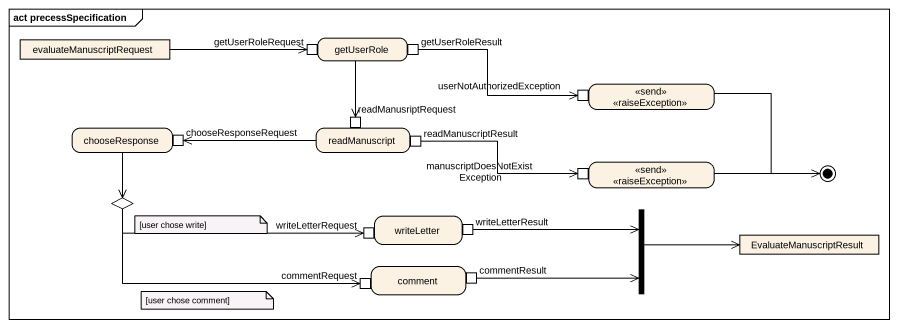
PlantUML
@startuml
mainframe act precessSpecification
hide empty description
state evaluateManuscriptRequest <<object>>
state getUserRole {
  state getUserRoleRequest <<inputPin>>
  state getUserRoleResult <<outputPin>>
}
state "<<raiseException>>" as raiseException <<send>> {
  state userNotAuthorizedException <<inputPin>>
}
state chooseResponse {
  state chooseResponseRequest <<inputPin>>
}
state readManuscript {
  state readManusriptRequest <<inputPin>>
  state readManuscriptResult <<outputPin>>
}
state "<<raiseException>>" as raiseException_2 <<send>> {
  state "manuscriptDoesNotExistException" as manuscriptDoesNotExistExcept <<inputPin>>
}
state choice1 <<choice>>
state writeLetter {
  state writeLetterRequest <<inputPin>>
  state writeLetterResult <<outputPin>>
}
state fork1 <<join>>
state EvaluateManuscriptResult <<object>>
state comment {
  state commentRequest <<inputPin>>
  state commentResult <<outputPin>>
}
evaluateManuscriptRequest -right-> getUserRoleRequest
getUserRole --> readManusriptRequest
getUserRoleResult -right-> userNotAuthorizedException
chooseResponse --> choice1
readManuscript -left-> chooseResponseRequest
readManuscriptResult -right-> manuscriptDoesNotExistExcept
choice1 -right-> writeLetterRequest
choice1 -right-> commentRequest
writeLetterResult -right-> fork1
fork1 -right-> EvaluateManuscriptResult
commentResult -right-> fork1
raiseException -right-> [*]
raiseException_2 -right-> [*]
note as N1
  [user chose write]
end note
note as N2
  [user chose comment]
end note
@enduml
